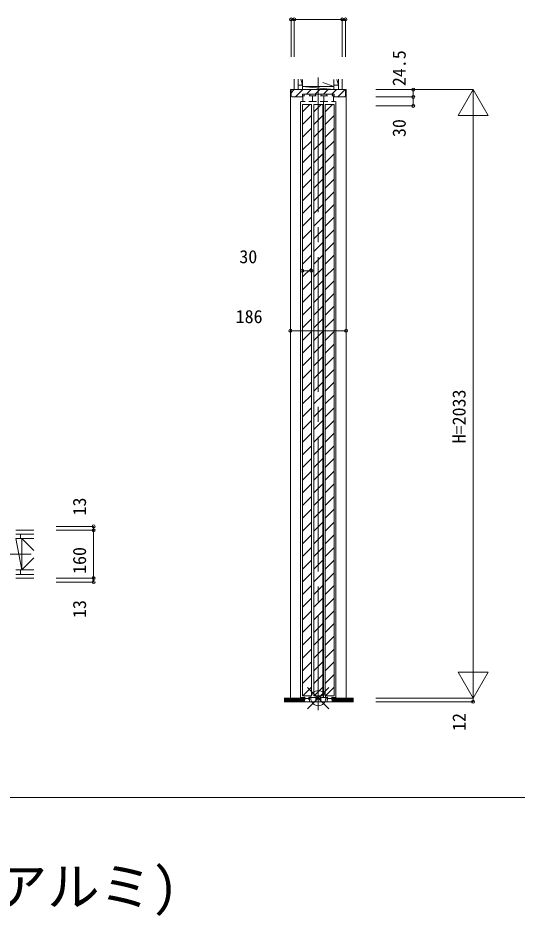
# Model space of a CAD drawing. Units: millimetres, scale not verified. Extents: x -14340 to 14341, y -10000 to 10000.
# Drawn here: x -11014 to -9348, y -7148 to -4148 of the extents above; entities that cross this region are included whole.
import ezdxf
from ezdxf.enums import TextEntityAlignment as Align

# ---------------------------------------------------------------- set-up
doc = ezdxf.new("R2010")
doc.units = ezdxf.units.MM
doc.header["$LTSCALE"] = 50
doc.linetypes.add('CHAIN2', pattern=[12, 9, -1, 1, -1])
for name, color, linetype, lineweight in [('0-0_0', 7, 'Continuous', 9), ('0-2_YKK_ZWAK', 7, 'Continuous', 9), ('0-3_YKK_11', 4, 'Continuous', 18), ('0-5_YKK_13', 1, 'Continuous', 18), ('0-6_YKK_D', 2, 'Continuous', 18)]:
    doc.layers.add(name, color=color, linetype=linetype, lineweight=lineweight)
doc.layers.add('0-1_USER1', color=7, linetype='Continuous')
doc.styles.add('ＭＳ ゴシック', font='')
doc.styles.get('ＭＳ ゴシック').set_extended_font_data('MS Gothic')

msp = doc.modelspace()

# ---------------------------------------------------------------- linework, layer by layer
at = {"layer": '0-0_0'}
msp.add_line((-14340.01, -6752.5), (14159.99, -6752.5), dxfattribs=at)
at = {"layer": '0-2_YKK_ZWAK', "linetype": 'CHAIN2'}
msp.add_line((-10011.2, -4346.93), (-10011.2, -6460.45), dxfattribs=at)
at = {"layer": '0-2_YKK_ZWAK'}
for p, q in [((-10091.2, -4387.5), (-10091.2, -4353.13)), ((-10078.7, -4353.13), (-10078.7, -4387.5)), ((-10063.7, -4372.5), (-10078.7, -4372.5)), ((-10068.89, -4353.14), (-10063.7, -4372.5)), ((-10063.7, -4353.32), (-10063.7, -4387.5)), ((-9958.7, -4377.5), (-9996.3, -4363.88)), ((-9958.7, -4353.32), (-9958.7, -4387.5)), ((-9943.7, -4372.5), (-9958.7, -4372.5)), ((-9948.71, -4353.8), (-9943.7, -4372.5)), ((-9943.7, -4387.5), (-9943.7, -4353.13)), ((-9931.2, -4353.13), (-9931.2, -4387.5)), ((-10961.23, -5859.5), (-11020.69, -5859.5)), ((-11020.69, -5872), (-10961.23, -5872)), ((-11005.69, -5872), (-11005.69, -5887)), ((-10961.23, -5887), (-11020.69, -5887)), ((-11000.69, -5992), (-11020.69, -5887)), ((-11000.69, -5887), (-11000.69, -5992)), ((-10960.69, -5927), (-11000.69, -5887)), ((-13466.35, -5939.5), (-10969.84, -5939.5)), ((-10960.69, -5952), (-11000.69, -5992)), ((-10961.23, -5992), (-11020.69, -5992)), ((-11005.69, -5992), (-11005.69, -6007)), ((-10961.23, -6007), (-11020.69, -6007)), ((-11020.69, -6019.5), (-10961.23, -6019.5)), ((-10124.54, -6420.5), (-10060.11, -6420.5)), ((-10124.54, -6423.5), (-10060.2, -6423.5)), ((-10124.54, -6426.5), (-10060.2, -6426.5)), ((-10124.54, -6429.5), (-10060.2, -6429.5)), ((-10124.54, -6432.5), (-9894.02, -6432.5)), ((-10060.2, -6420.5), (-10060.2, -6432.5)), ((-9894.02, -6420.5), (-9962.2, -6420.5)), ((-9962.2, -6420.5), (-9962.2, -6432.5)), ((-9894.02, -6423.5), (-9962.2, -6423.5)), ((-9894.02, -6426.5), (-9962.2, -6426.5)), ((-9894.02, -6429.5), (-9962.2, -6429.5))]:
    msp.add_line(p, q, dxfattribs=at)
msp.add_lwpolyline([(-9958.7, -4377.5), (-10063.7, -4377.5), (-9958.7, -4387.5)], dxfattribs=at)
at = {"layer": '0-3_YKK_11'}
for p, q in [((-10101.7, -4398.04), (-10091.16, -4387.5)), ((-10091.2, -4387.5), (-10011.2, -4387.5)), ((-10086.87, -4411.5), (-10062.87, -4387.5)), ((-10058.6, -4403.1), (-10039.8, -4403.1)), ((-10058.6, -4408.2), (-10058.6, -4403.1)), ((-10050.19, -4403.1), (-10034.59, -4387.5)), ((-10041.8, -4408.2), (-10018.6, -4408.2)), ((-10039.8, -4403.1), (-10039.8, -4408.2)), ((-10030.2, -4408.2), (-10030.2, -4426.7)), ((-10021.9, -4403.1), (-10006.3, -4387.5)), ((-10020.6, -4403.1), (-10020.6, -4408.2)), ((-10019.7, -4403.1), (-10002.7, -4403.1)), ((-10011.2, -4387.5), (-9931.2, -4387.5)), ((-10003.8, -4408.2), (-9980.6, -4408.2)), ((-10001.8, -4403.1), (-10001.8, -4408.2)), ((-9993.62, -4403.1), (-9978.02, -4387.5)), ((-9992.2, -4408.2), (-9992.2, -4426.7)), ((-9982.6, -4403.1), (-9982.6, -4408.2)), ((-9965.34, -4403.1), (-9949.74, -4387.5)), ((-9945.45, -4411.5), (-9921.45, -4387.5)), ((-10072, -4411.7), (-10062.3, -4411.7)), ((-10070.2, -4426.88), (-10070.2, -6418.77)), ((-10055.4, -4426.7), (-10068, -4426.7)), ((-10064.2, -4437.5), (-10034.2, -4437.5)), ((-10064.2, -6412.5), (-10064.2, -4437.5)), ((-10064.2, -4461.91), (-10039.78, -4437.5)), ((-10043, -4426.7), (-10017.4, -4426.7)), ((-10034.2, -6412.5), (-10034.2, -4437.5)), ((-10034.2, -6412.5), (-10034.2, -4437.5)), ((-10026.2, -4437.5), (-9996.2, -4437.5)), ((-10026.2, -6412.5), (-10026.2, -4437.5)), ((-10026.2, -4461.91), (-10001.78, -4437.5)), ((-10005, -4426.7), (-9979.4, -4426.7)), ((-9996.2, -6412.5), (-9996.2, -4437.5)), ((-9996.2, -6412.5), (-9996.2, -4437.5)), ((-9994.2, -4426.88), (-9994.2, -6417.5)), ((-9988.2, -4437.5), (-9958.2, -4437.5)), ((-9988.2, -6412.5), (-9988.2, -4437.5)), ((-9988.2, -4461.91), (-9963.78, -4437.5)), ((-9967, -4426.7), (-9954.4, -4426.7)), ((-9950.4, -4411.7), (-9960.1, -4411.7)), ((-9958.6, -4411), (-9958.1, -4411.5)), ((-9958.2, -6412.5), (-9958.2, -4437.5)), ((-9952.2, -4426.88), (-9952.2, -6418.77)), ((-10064.2, -4504.34), (-10034.2, -4474.34)), ((-10026.2, -4504.34), (-9996.2, -4474.34)), ((-9988.2, -4504.34), (-9958.2, -4474.34)), ((-10064.2, -4546.77), (-10034.2, -4516.77)), ((-10026.2, -4546.77), (-9996.2, -4516.77)), ((-9988.2, -4546.77), (-9958.2, -4516.77)), ((-10064.2, -4589.19), (-10034.2, -4559.19)), ((-10026.2, -4589.19), (-9996.2, -4559.19)), ((-9988.2, -4589.19), (-9958.2, -4559.19)), ((-10064.2, -4631.62), (-10034.2, -4601.62)), ((-10026.2, -4631.62), (-9996.2, -4601.62)), ((-9988.2, -4631.62), (-9958.2, -4601.62)), ((-10064.2, -4674.05), (-10034.2, -4644.05)), ((-10026.2, -4674.05), (-9996.2, -4644.05)), ((-9988.2, -4674.05), (-9958.2, -4644.05)), ((-10064.2, -4716.47), (-10034.2, -4686.47)), ((-10026.2, -4716.47), (-9996.2, -4686.47)), ((-9988.2, -4716.47), (-9958.2, -4686.47)), ((-10064.2, -4758.9), (-10034.2, -4728.9)), ((-10026.2, -4758.9), (-9996.2, -4728.9)), ((-9988.2, -4758.9), (-9958.2, -4728.9)), ((-10064.2, -4801.33), (-10034.2, -4771.33)), ((-10026.2, -4801.33), (-9996.2, -4771.33)), ((-9988.2, -4801.33), (-9958.2, -4771.33)), ((-10064.2, -4843.75), (-10034.2, -4813.75)), ((-10026.2, -4843.75), (-9996.2, -4813.75)), ((-9988.2, -4843.75), (-9958.2, -4813.75)), ((-10064.2, -4886.18), (-10034.2, -4856.18)), ((-10026.2, -4886.18), (-9996.2, -4856.18)), ((-9988.2, -4886.18), (-9958.2, -4856.18)), ((-10064.2, -4928.61), (-10034.2, -4898.61)), ((-10026.2, -4928.61), (-9996.2, -4898.61)), ((-9988.2, -4928.61), (-9958.2, -4898.61)), ((-10064.2, -4971.03), (-10034.2, -4941.03)), ((-10026.2, -4971.03), (-9996.2, -4941.03)), ((-9988.2, -4971.03), (-9958.2, -4941.03)), ((-10064.2, -5013.46), (-10034.2, -4983.46)), ((-10026.2, -5013.46), (-9996.2, -4983.46)), ((-9988.2, -5013.46), (-9958.2, -4983.46)), ((-10064.2, -5055.88), (-10034.2, -5025.88)), ((-10026.2, -5055.88), (-9996.2, -5025.88)), ((-9988.2, -5055.88), (-9958.2, -5025.88)), ((-10064.2, -5098.31), (-10034.2, -5068.31)), ((-10026.2, -5098.31), (-9996.2, -5068.31)), ((-9988.2, -5098.31), (-9958.2, -5068.31)), ((-10064.2, -5140.74), (-10034.2, -5110.74)), ((-10026.2, -5140.74), (-9996.2, -5110.74)), ((-9988.2, -5140.74), (-9958.2, -5110.74)), ((-10064.2, -5183.16), (-10034.2, -5153.16)), ((-10026.2, -5183.16), (-9996.2, -5153.16)), ((-9988.2, -5183.16), (-9958.2, -5153.16)), ((-10064.2, -5225.59), (-10034.2, -5195.59)), ((-10026.2, -5225.59), (-9996.2, -5195.59)), ((-9988.2, -5225.59), (-9958.2, -5195.59)), ((-10064.2, -5268.02), (-10034.2, -5238.02)), ((-10026.2, -5268.02), (-9996.2, -5238.02)), ((-9988.2, -5268.02), (-9958.2, -5238.02)), ((-10064.2, -5310.44), (-10034.2, -5280.44)), ((-10026.2, -5310.44), (-9996.2, -5280.44)), ((-9988.2, -5310.44), (-9958.2, -5280.44)), ((-10064.2, -5352.87), (-10034.2, -5322.87)), ((-10026.2, -5352.87), (-9996.2, -5322.87)), ((-9988.2, -5352.87), (-9958.2, -5322.87)), ((-10064.2, -5395.3), (-10034.2, -5365.3)), ((-10026.2, -5395.3), (-9996.2, -5365.3)), ((-9988.2, -5395.3), (-9958.2, -5365.3)), ((-10064.2, -5437.72), (-10034.2, -5407.72)), ((-10026.2, -5437.72), (-9996.2, -5407.72)), ((-9988.2, -5437.72), (-9958.2, -5407.72)), ((-10064.2, -5480.15), (-10034.2, -5450.15)), ((-10026.2, -5480.15), (-9996.2, -5450.15)), ((-9988.2, -5480.15), (-9958.2, -5450.15)), ((-10064.2, -5522.58), (-10034.2, -5492.58)), ((-10026.2, -5522.58), (-9996.2, -5492.58)), ((-9988.2, -5522.58), (-9958.2, -5492.58)), ((-10064.2, -5565), (-10034.2, -5535)), ((-10026.2, -5565), (-9996.2, -5535)), ((-9988.2, -5565), (-9958.2, -5535)), ((-10064.2, -5607.43), (-10034.2, -5577.43)), ((-10026.2, -5607.43), (-9996.2, -5577.43)), ((-9988.2, -5607.43), (-9958.2, -5577.43)), ((-10064.2, -5649.85), (-10034.2, -5619.85)), ((-10026.2, -5649.85), (-9996.2, -5619.85)), ((-9988.2, -5649.85), (-9958.2, -5619.85)), ((-10064.2, -5692.28), (-10034.2, -5662.28)), ((-10026.2, -5692.28), (-9996.2, -5662.28)), ((-9988.2, -5692.28), (-9958.2, -5662.28)), ((-10064.2, -5734.71), (-10034.2, -5704.71)), ((-10026.2, -5734.71), (-9996.2, -5704.71)), ((-9988.2, -5734.71), (-9958.2, -5704.71)), ((-10064.2, -5777.13), (-10034.2, -5747.13)), ((-10026.2, -5777.13), (-9996.2, -5747.13)), ((-9988.2, -5777.13), (-9958.2, -5747.13)), ((-10064.2, -5819.56), (-10034.2, -5789.56)), ((-10026.2, -5819.56), (-9996.2, -5789.56)), ((-9988.2, -5819.56), (-9958.2, -5789.56)), ((-10064.2, -5861.99), (-10034.2, -5831.99)), ((-10026.2, -5861.99), (-9996.2, -5831.99)), ((-9988.2, -5861.99), (-9958.2, -5831.99)), ((-10064.2, -5904.41), (-10034.2, -5874.41)), ((-10026.2, -5904.41), (-9996.2, -5874.41)), ((-9988.2, -5904.41), (-9958.2, -5874.41)), ((-10064.2, -5946.84), (-10034.2, -5916.84)), ((-10026.2, -5946.84), (-9996.2, -5916.84)), ((-9988.2, -5946.84), (-9958.2, -5916.84)), ((-10064.2, -5989.27), (-10034.2, -5959.27)), ((-10026.2, -5989.27), (-9996.2, -5959.27)), ((-9988.2, -5989.27), (-9958.2, -5959.27)), ((-10064.2, -6031.69), (-10034.2, -6001.69)), ((-10026.2, -6031.69), (-9996.2, -6001.69)), ((-9988.2, -6031.69), (-9958.2, -6001.69)), ((-10064.2, -6074.12), (-10034.2, -6044.12)), ((-10026.2, -6074.12), (-9996.2, -6044.12)), ((-9988.2, -6074.12), (-9958.2, -6044.12)), ((-10064.2, -6116.54), (-10034.2, -6086.54)), ((-10026.2, -6116.54), (-9996.2, -6086.54)), ((-9988.2, -6116.54), (-9958.2, -6086.54)), ((-10064.2, -6158.97), (-10034.2, -6128.97)), ((-10026.2, -6158.97), (-9996.2, -6128.97)), ((-9988.2, -6158.97), (-9958.2, -6128.97)), ((-10064.2, -6201.4), (-10034.2, -6171.4)), ((-10026.2, -6201.4), (-9996.2, -6171.4)), ((-9988.2, -6201.4), (-9958.2, -6171.4)), ((-10064.2, -6243.82), (-10034.2, -6213.82)), ((-10026.2, -6243.82), (-9996.2, -6213.82)), ((-9988.2, -6243.82), (-9958.2, -6213.82)), ((-10064.2, -6286.25), (-10034.2, -6256.25)), ((-10026.2, -6286.25), (-9996.2, -6256.25)), ((-9988.2, -6286.25), (-9958.2, -6256.25)), ((-10064.2, -6328.68), (-10034.2, -6298.68)), ((-10026.2, -6328.68), (-9996.2, -6298.68)), ((-9988.2, -6328.68), (-9958.2, -6298.68)), ((-10064.2, -6371.1), (-10034.2, -6341.1)), ((-10026.2, -6371.1), (-9996.2, -6341.1)), ((-9988.2, -6371.1), (-9958.2, -6341.1)), ((-10063.16, -6412.5), (-10034.2, -6383.53)), ((-10025.16, -6412.5), (-9996.2, -6383.53)), ((-9987.16, -6412.5), (-9958.2, -6383.53)), ((-10071.7, -6420.3), (-10071.7, -6419.7)), ((-10064.2, -6412.5), (-10034.2, -6412.5)), ((-10026.2, -6412.5), (-9996.2, -6412.5)), ((-9988.2, -6412.5), (-9958.2, -6412.5)), ((-9950.7, -6420.3), (-9950.7, -6419.7)), ((-10042.2, -6422), (-10056.2, -6422)), ((-10004.2, -6422), (-10018.2, -6422)), ((-9980.2, -6422), (-9966.2, -6422))]:
    msp.add_line(p, q, dxfattribs=at)
for points in [[(-10101.7, -4387.5), (-10104.2, -4387.5), (-10104.2, -6420.5)], [(-9945.7, -4387.5), (-10076.7, -4387.5), (-10101.7, -4387.5), (-10101.7, -4409.5)], [(-10099.7, -4411.5), (-10064.3, -4411.5), (-10063.8, -4411), (-10063.8, -4403.1), (-10019.8, -4403.1), (-10002.6, -4403.1), (-9958.6, -4403.1), (-9958.6, -4411), (-9958.1, -4411.5), (-9922.7, -4411.5)], [(-10056.6, -4408.2), (-10062.3, -4408.2), (-10062.3, -4426.7)], [(-9982.6, -4403.1), (-9963.8, -4403.1), (-9963.8, -4408.2)], [(-9965.8, -4408.2), (-9960.1, -4408.2), (-9960.1, -4426.7)], [(-9920.7, -4409.5), (-9920.7, -4387.5), (-9945.7, -4387.5)], [(-9920.7, -4387.5), (-9918.2, -4387.5), (-9918.2, -6420.5)], [(-10065.7, -6417.7), (-10057.5, -6417.7), (-10057.5, -6432.5), (-10040.9, -6432.5), (-10040.9, -6417.7), (-10019.5, -6417.7)], [(-10057.65, -6417.5), (-10056.2, -6417.5), (-10056.2, -6425.5)], [(-10042.2, -6425.5), (-10042.2, -6417.5), (-10040.74, -6417.5)], [(-10019.65, -6417.5), (-10018.2, -6417.5), (-10018.2, -6425.5)], [(-10019.5, -6417.7), (-10019.5, -6432.5), (-10002.9, -6432.5), (-10002.9, -6417.7), (-9981.5, -6417.7)], [(-10004.2, -6425.5), (-10004.2, -6417.5), (-10002.74, -6417.5)], [(-9980.2, -6425.5), (-9980.2, -6417.5), (-9981.65, -6417.5)], [(-9956.7, -6417.7), (-9964.9, -6417.7), (-9964.9, -6432.5), (-9981.5, -6432.5), (-9981.5, -6417.7)], [(-9964.74, -6417.5), (-9966.2, -6417.5), (-9966.2, -6425.5)]]:
    msp.add_lwpolyline(points, dxfattribs=at)
for centre, radius, start, end in [((-10099.7, -4409.5), 2, 180.00001, 269.99999), ((-9922.7, -4409.5), 2, 270.00001, 359.99999), ((-10065.7, -6427.7), 10, 90, 126.86989), ((-9956.7, -6427.7), 10, 53.13011, 90)]:
    msp.add_arc(centre, radius, start, end, dxfattribs=at)
at = {"layer": '0-5_YKK_13'}
for p, q in [((-10046.55, -6455.86), (-9975.84, -6385.14)), ((-10046.55, -6385.14), (-9975.84, -6455.86))]:
    msp.add_line(p, q, dxfattribs=at)
msp.add_circle((-10011.2, -6420.5), 25, dxfattribs=at)
at = {"layer": '0-6_YKK_D'}
for p, q in [((-10101.7, -4153.13), (-10101.7, -4278.13)), ((-10091.2, -4153.13), (-10101.7, -4153.13)), ((-10091.2, -4153.13), (-10091.2, -4278.13)), ((-10091.2, -4153.13), (-9931.2, -4153.13)), ((-9931.2, -4153.13), (-9931.2, -4278.13)), ((-9931.2, -4153.13), (-9920.7, -4153.13)), ((-9920.7, -4153.13), (-9920.7, -4278.13)), ((-9819.02, -4387.5), (-9494.02, -4387.5)), ((-9544.02, -4474.1), (-9494.02, -4387.5)), ((-9494.02, -4387.5), (-9444.02, -4474.1)), ((-9494.02, -4387.5), (-9494.02, -6420.5)), ((-9694.02, -4412), (-9694.02, -4442)), ((-9819.02, -4442), (-9694.02, -4442)), ((-9544.02, -4474.1), (-9444.02, -4474.1)), ((-10064.2, -4992.78), (-10034.2, -4992.78)), ((-10104.2, -5192.78), (-9918.2, -5192.78)), ((-10886.23, -5846.5), (-10761.23, -5846.5)), ((-10761.23, -5859.5), (-10761.23, -5846.5)), ((-10886.23, -5859.5), (-10761.23, -5859.5)), ((-10761.23, -5859.5), (-10761.23, -6019.5)), ((-10886.23, -6019.5), (-10761.23, -6019.5)), ((-10761.23, -6019.5), (-10761.23, -6032.5)), ((-10886.23, -6032.5), (-10761.23, -6032.5)), ((-9544.02, -6333.9), (-9444.02, -6333.9)), ((-9544.02, -6333.9), (-9494.02, -6420.5)), ((-9494.02, -6420.5), (-9444.02, -6333.9)), ((-9819.02, -6420.5), (-9494.02, -6420.5)), ((-9819.02, -6432.5), (-9494.02, -6432.5)), ((-9494.02, -6420.5), (-9494.02, -6432.5))]:
    msp.add_line(p, q, dxfattribs=at)
msp.add_lwpolyline([(-9819.02, -4412), (-9694.02, -4412), (-9694.02, -4387.5)], dxfattribs=at)
for centre in [(-10101.7, -4153.13), (-10091.2, -4153.13), (-9931.2, -4153.13), (-9920.7, -4153.13), (-9694.02, -4387.5), (-9694.02, -4412), (-9694.02, -4442), (-10064.2, -4992.78), (-10034.2, -4992.78), (-10104.2, -5192.78), (-9918.2, -5192.78), (-10761.23, -5846.5), (-10761.23, -5859.5), (-10761.23, -6019.5), (-10761.23, -6032.5), (-9494.02, -6432.5)]:
    msp.add_circle(centre, 5, dxfattribs=at)

# ---------------------------------------------------------------- texts
at = {"layer": '0-1_USER1', "style": 'ＭＳ ゴシック'}
msp.add_text('枠見込み148/ラウンドレール/埋込敷居(アルミ)', height=128.3, dxfattribs=at).set_placement((-14240.01, -7152.5), align=Align.BOTTOM_LEFT)
at = {"layer": '0-6_YKK_D', "style": 'ＭＳ ゴシック'}
for s, p in [('24.5', (-9706.02, -4375.75)), ('30', (-9706.02, -4545.97)), ('H=2033', (-9506.02, -5569)), ('13', (-10773.23, -5810.1)), ('160', (-10773.23, -6005.31)), ('13', (-10773.23, -6152.5)), ('12', (-9505.84, -6529.8))]:
    msp.add_text(s, height=43.99, rotation=90, dxfattribs=at).set_placement(p, align=Align.BOTTOM_LEFT)
for s, p in [('30', (-10274.62, -4980.78)), ('186', (-10286.91, -5180.78))]:
    msp.add_text(s, height=43.99, dxfattribs=at).set_placement(p, align=Align.BOTTOM_LEFT)

doc.saveas('drawing.dxf')
